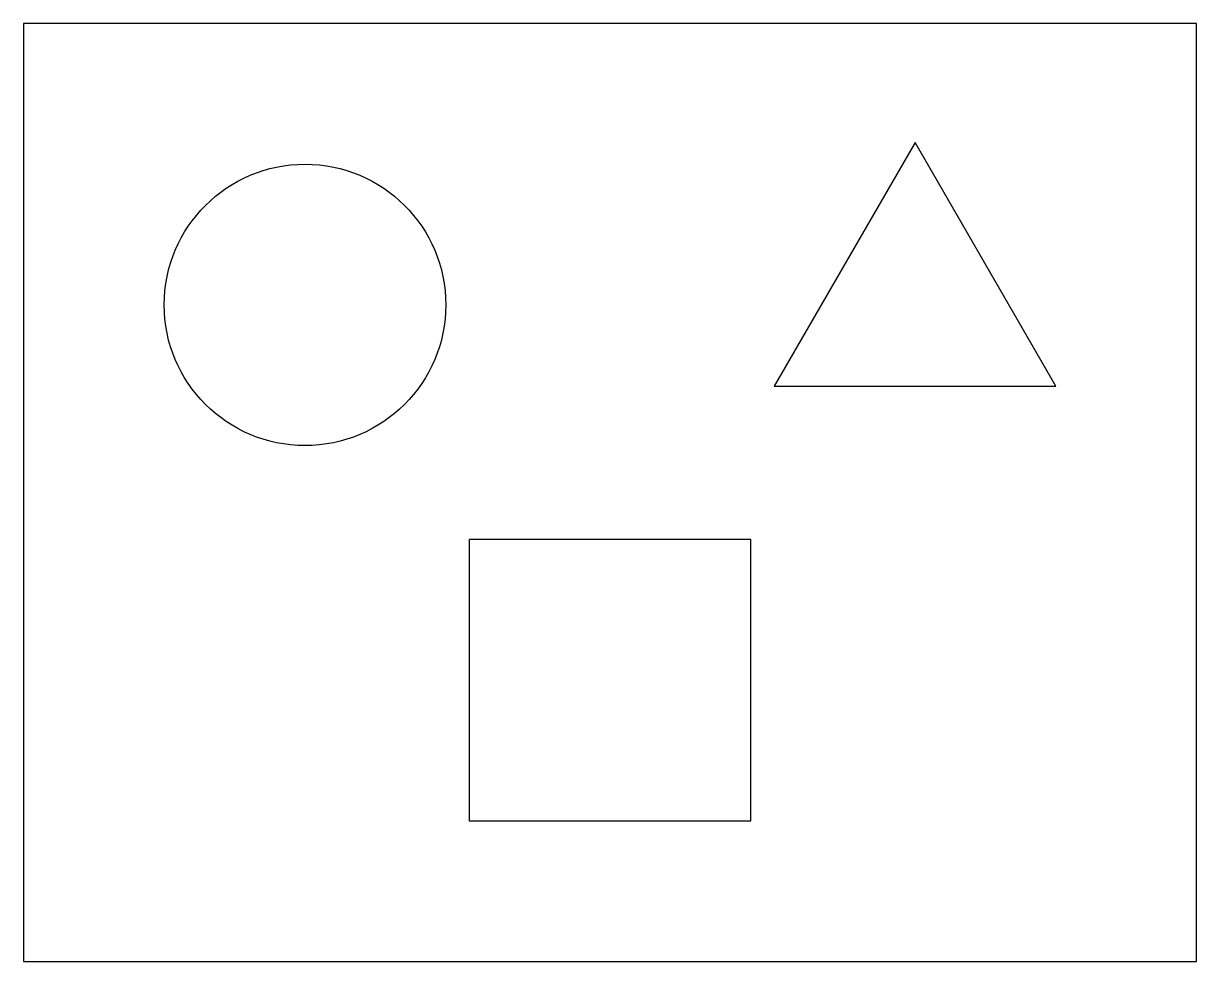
# Model space of a CAD drawing. Header units: millimetres. Extents: x 300 to 800, y 400 to 800.
import ezdxf

# ---------------------------------------------------------------- set-up
doc = ezdxf.new("R2010")
doc.units = ezdxf.units.MM

msp = doc.modelspace()

# ---------------------------------------------------------------- linework, layer by layer
at = {"color": 7, "linetype": 'Continuous', "lineweight": 25}
for p, q in [((800, 800), (300, 800)), ((300, 800), (300, 400)), ((800, 400), (800, 800)), ((680, 749.28), (620, 645.36)), ((740, 645.36), (680, 749.28)), ((620, 645.36), (740, 645.36)), ((610, 460), (610, 580)), ((490, 460), (610, 460)), ((300, 400), (800, 400))]:
    msp.add_line(p, q, dxfattribs=at)
at = {"color": 2, "linetype": 'Continuous', "lineweight": 25}
for p, q in [((490, 580), (490, 460)), ((610, 580), (490, 580))]:
    msp.add_line(p, q, dxfattribs=at)
at = {"color": 7, "linetype": 'Continuous', "lineweight": 25}
msp.add_circle((420, 680), 60, dxfattribs=at)

doc.saveas('drawing.dxf')
